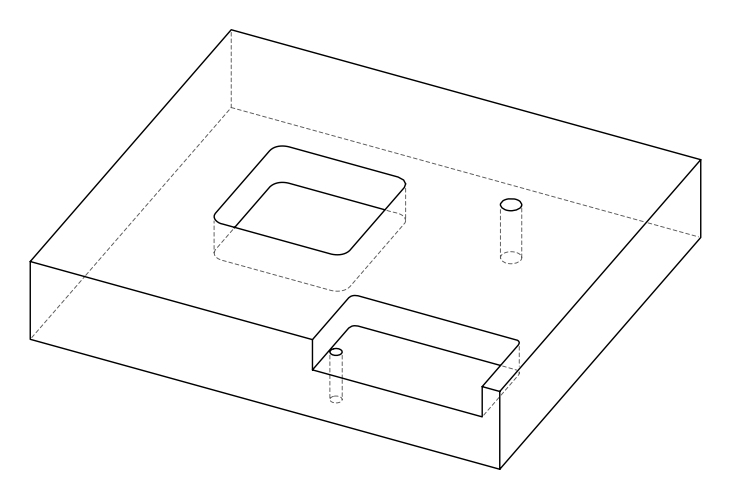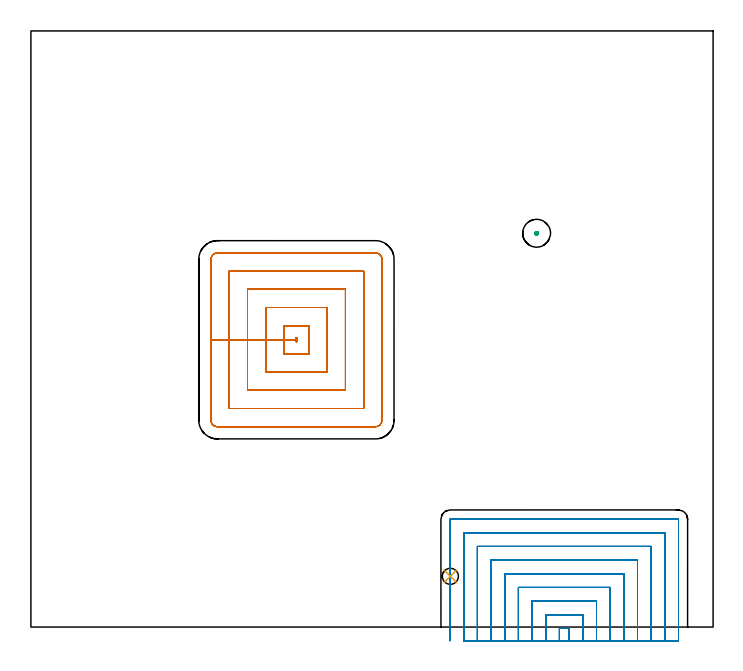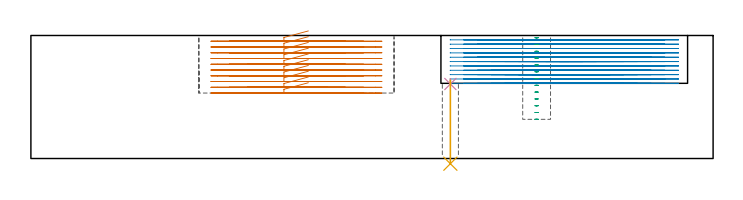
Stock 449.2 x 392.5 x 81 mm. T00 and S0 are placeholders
(PLAN: 5 operations, 4 tool changes, 91.4 min)
(1 MILL_RECTANGULAR_POCKET | POCKET_RECTANGULAR_STRAIGHT | NXT0201_012 | Follow Part, ap 4, ae 75% | 28.75 min | 630806 mm3)
(2 MILL_SLOT | SLOT_PARTIAL_RECTANGULAR | NXT0201_011 | Follow Part, ap 3, ae 75% | 61.85 min | 393924 mm3)
(3 MILL_BLIND_HOLE_FROM_SOLID_MATERIAL | STEP1POCKET | NXT0201_012 | Spiral | 0.58 min | 14550 mm3)
(4 SPOT_DRILL | STEP1HOLE | NXT0321_9005460120000 | 0.04 min | 21 mm3)
(5 DRILL_THROUGH_HOLE_INTO_CENTER | STEP1HOLE | NXT0301_077 | 0.23 min | 4334 mm3)
(TOOL NXT0201_012 | ENDMILL 16mm [2P460-1600-NA 1630] | D16 FL38 Z6)
(TOOL NXT0201_011 | ENDMILL 12mm [2P460-1200-NA 1630] | D12 FL38 Z6)
(TOOL NXT0321_9005460120000 | NC Spot Drill, 142deg, 12mm, Carbide, Uncoated | D12 PA142 FL30 Z2)
(TOOL NXT0301_077 | Carbide Drill 10.6mm [860.1-1060-053A1-MM 2214] | D10.6 PA140 FL71 Z2)
(OP 1 MILL_RECTANGULAR_POCKET)
G17 G21 G94 G90
T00 M6
G54
G17 G0 G90 X182.691 Y198.4 S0 M3
G43 Z91. H1
Z84.
G94 G1 X166.6 Z79.688 F250.
Y189.15 Z77.21
X174.6
Y187.9 F500.
X175.1
Y190.4
X174.6
Y189.15
X166.6
Y179.9
X183.1
Y198.4
X166.6
Y189.15
X154.6
Y167.9
X195.1
Y210.4
X154.6
Y189.15
X142.6
Y155.9
X207.1
Y222.4
X142.6
Y189.15
X130.6
Y143.9
X219.1
Y234.4
X130.6
Y189.15
X118.6
Y136.1
G3 X122.8 Y131.9 R4.2
G1 X226.9
G3 X231.1 Y136.1 R4.2
G1 Y242.2
G3 X226.9 Y246.4 R4.2
G1 X122.8
G3 X118.6 Y242.2 R4.2
G1 Y189.15
Y188.15
G0 X182.691 Y198.4 Z80.21
G1 X166.6 Z75.898 F250.
Y189.15 Z73.42
X174.6
Y187.9 F500.
X175.1
Y190.4
X174.6
Y189.15
X166.6
Y179.9
X183.1
Y198.4
X166.6
Y189.15
X154.6
Y167.9
X195.1
Y210.4
X154.6
Y189.15
X142.6
Y155.9
X207.1
Y222.4
X142.6
Y189.15
X130.6
Y143.9
X219.1
Y234.4
X130.6
Y189.15
X118.6
Y136.1
G3 X122.8 Y131.9 R4.2
G1 X226.9
G3 X231.1 Y136.1 R4.2
G1 Y242.2
G3 X226.9 Y246.4 R4.2
G1 X122.8
G3 X118.6 Y242.2 R4.2
G1 Y189.15
Y188.15
G0 X182.691 Y198.4 Z76.42
G1 X166.6 Z72.108 F250.
Y189.15 Z69.63
X174.6
Y187.9 F500.
X175.1
Y190.4
X174.6
Y189.15
X166.6
Y179.9
X183.1
Y198.4
X166.6
Y189.15
X154.6
Y167.9
X195.1
Y210.4
X154.6
Y189.15
X142.6
Y155.9
X207.1
Y222.4
X142.6
Y189.15
X130.6
Y143.9
X219.1
Y234.4
X130.6
Y189.15
X118.6
Y136.1
G3 X122.8 Y131.9 R4.2
G1 X226.9
G3 X231.1 Y136.1 R4.2
G1 Y242.2
G3 X226.9 Y246.4 R4.2
G1 X122.8
G3 X118.6 Y242.2 R4.2
G1 Y189.15
Y188.15
G0 X182.691 Y198.4 Z72.63
G1 X166.6 Z68.318 F250.
Y189.15 Z65.84
X174.6
Y187.9 F500.
X175.1
Y190.4
X174.6
Y189.15
X166.6
Y179.9
X183.1
Y198.4
X166.6
Y189.15
X154.6
Y167.9
X195.1
Y210.4
X154.6
Y189.15
X142.6
Y155.9
X207.1
Y222.4
X142.6
Y189.15
X130.6
Y143.9
X219.1
Y234.4
X130.6
Y189.15
X118.6
Y136.1
G3 X122.8 Y131.9 R4.2
G1 X226.9
G3 X231.1 Y136.1 R4.2
G1 Y242.2
G3 X226.9 Y246.4 R4.2
G1 X122.8
G3 X118.6 Y242.2 R4.2
G1 Y189.15
Y188.15
G0 X182.691 Y198.4 Z68.84
G1 X166.6 Z64.528 F250.
Y189.15 Z62.05
X174.6
Y187.9 F500.
X175.1
Y190.4
X174.6
Y189.15
X166.6
Y179.9
X183.1
Y198.4
X166.6
Y189.15
X154.6
Y167.9
X195.1
Y210.4
X154.6
Y189.15
X142.6
Y155.9
X207.1
Y222.4
X142.6
Y189.15
X130.6
Y143.9
X219.1
Y234.4
X130.6
Y189.15
X118.6
Y136.1
G3 X122.8 Y131.9 R4.2
G1 X226.9
G3 X231.1 Y136.1 R4.2
G1 Y242.2
G3 X226.9 Y246.4 R4.2
G1 X122.8
G3 X118.6 Y242.2 R4.2
G1 Y189.15
Y188.15
G0 X182.691 Y198.4 Z65.05
G1 X166.6 Z60.738 F250.
Y189.15 Z58.26
X174.6
Y187.9 F500.
X175.1
Y190.4
X174.6
Y189.15
X166.6
Y179.9
X183.1
Y198.4
X166.6
Y189.15
X154.6
Y167.9
X195.1
Y210.4
X154.6
Y189.15
X142.6
Y155.9
X207.1
Y222.4
X142.6
Y189.15
X130.6
Y143.9
X219.1
Y234.4
X130.6
Y189.15
X118.6
Y136.1
G3 X122.8 Y131.9 R4.2
G1 X226.9
G3 X231.1 Y136.1 R4.2
G1 Y242.2
G3 X226.9 Y246.4 R4.2
G1 X122.8
G3 X118.6 Y242.2 R4.2
G1 Y189.15
Y188.15
G0 X182.691 Y198.4 Z61.26
G1 X166.6 Z56.949 F250.
Y189.15 Z54.47
X174.6
Y187.9 F500.
X175.1
Y190.4
X174.6
Y189.15
X166.6
Y179.9
X183.1
Y198.4
X166.6
Y189.15
X154.6
Y167.9
X195.1
Y210.4
X154.6
Y189.15
X142.6
Y155.9
X207.1
Y222.4
X142.6
Y189.15
X130.6
Y143.9
X219.1
Y234.4
X130.6
Y189.15
X118.6
Y136.1
G3 X122.8 Y131.9 R4.2
G1 X226.9
G3 X231.1 Y136.1 R4.2
G1 Y242.2
G3 X226.9 Y246.4 R4.2
G1 X122.8
G3 X118.6 Y242.2 R4.2
G1 Y189.15
Y188.15
G0 X182.691 Y198.4 Z57.47
G1 X166.6 Z53.159 F250.
Y189.15 Z50.68
X174.6
Y187.9 F500.
X175.1
Y190.4
X174.6
Y189.15
X166.6
Y179.9
X183.1
Y198.4
X166.6
Y189.15
X154.6
Y167.9
X195.1
Y210.4
X154.6
Y189.15
X142.6
Y155.9
X207.1
Y222.4
X142.6
Y189.15
X130.6
Y143.9
X219.1
Y234.4
X130.6
Y189.15
X118.6
Y136.1
G3 X122.8 Y131.9 R4.2
G1 X226.9
G3 X231.1 Y136.1 R4.2
G1 Y242.2
G3 X226.9 Y246.4 R4.2
G1 X122.8
G3 X118.6 Y242.2 R4.2
G1 Y189.15
Y188.15
G0 X182.691 Y198.4 Z53.68
G1 X166.6 Z49.369 F250.
Y189.15 Z46.89
X174.6
Y187.9 F500.
X175.1
Y190.4
X174.6
Y189.15
X166.6
Y179.9
X183.1
Y198.4
X166.6
Y189.15
X154.6
Y167.9
X195.1
Y210.4
X154.6
Y189.15
X142.6
Y155.9
X207.1
Y222.4
X142.6
Y189.15
X130.6
Y143.9
X219.1
Y234.4
X130.6
Y189.15
X118.6
Y136.1
G3 X122.8 Y131.9 R4.2
G1 X226.9
G3 X231.1 Y136.1 R4.2
G1 Y242.2
G3 X226.9 Y246.4 R4.2
G1 X122.8
G3 X118.6 Y242.2 R4.2
G1 Y189.15
Y188.15
G0 X182.691 Y198.4 Z49.89
G1 X166.6 Z45.579 F250.
Y189.15 Z43.1
X174.6
Y187.9 F500.
X175.1
Y190.4
X174.6
Y189.15
X166.6
Y179.9
X183.1
Y198.4
X166.6
Y189.15
X154.6
Y167.9
X195.1
Y210.4
X154.6
Y189.15
X142.6
Y155.9
X207.1
Y222.4
X142.6
Y189.15
X130.6
Y143.9
X219.1
Y234.4
X130.6
Y189.15
X118.6
Y136.1
G3 X122.8 Y131.9 R4.2
G1 X226.9
G3 X231.1 Y136.1 R4.2
G1 Y242.2
G3 X226.9 Y246.4 R4.2
G1 X122.8
G3 X118.6 Y242.2 R4.2
G1 Y189.15
Y188.15
G0 Z91.
M5
M2
(OP 2 MILL_SLOT)
G17 G21 G94 G90
T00 M6
G54
G17 G0 G90 X354.4 Y-9. S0 M3
G43 Z91. H1
Z78.136
G94 G1 Y-6. F250.
Y-0.9 F500.
X348.
Y-6.
Y-9. F250.
X363.4
Y-6.
Y8.1 F500.
X339.
Y-6.
Y-9. F250.
X372.4
Y-6.
Y17.1 F500.
X330.
Y-6.
Y-9. F250.
X381.4
Y-6.
Y26.1 F500.
X321.
Y-6.
Y-9. F250.
X390.4
Y-6.
Y35.1 F500.
X312.
Y-6.
Y-9. F250.
X399.4
Y-6.
Y44.1 F500.
X303.
Y-6.
Y-9. F250.
X408.4
Y-6.
Y53.1 F500.
X294.
Y-6.
Y-9. F250.
X417.4
Y-6.
Y62.1 F500.
X285.
Y-6.
Y-9. F250.
X426.4
Y-6.
Y70.9 F500.
G3 X426.2 Y71.1 R0.2
G1 X276.2
G3 X276. Y70.9 R0.2
G1 Y-6.
Y-9. F250.
G0 X354.4 Z75.273
G1 Y-6.
Y-0.9 F500.
X348.
Y-6.
Y-9. F250.
X363.4
Y-6.
Y8.1 F500.
X339.
Y-6.
Y-9. F250.
X372.4
Y-6.
Y17.1 F500.
X330.
Y-6.
Y-9. F250.
X381.4
Y-6.
Y26.1 F500.
X321.
Y-6.
Y-9. F250.
X390.4
Y-6.
Y35.1 F500.
X312.
Y-6.
Y-9. F250.
X399.4
Y-6.
Y44.1 F500.
X303.
Y-6.
Y-9. F250.
X408.4
Y-6.
Y53.1 F500.
X294.
Y-6.
Y-9. F250.
X417.4
Y-6.
Y62.1 F500.
X285.
Y-6.
Y-9. F250.
X426.4
Y-6.
Y70.9 F500.
G3 X426.2 Y71.1 R0.2
G1 X276.2
G3 X276. Y70.9 R0.2
G1 Y-6.
Y-9. F250.
G0 X354.4 Z72.409
G1 Y-6.
Y-0.9 F500.
X348.
Y-6.
Y-9. F250.
X363.4
Y-6.
Y8.1 F500.
X339.
Y-6.
Y-9. F250.
X372.4
Y-6.
Y17.1 F500.
X330.
Y-6.
Y-9. F250.
X381.4
Y-6.
Y26.1 F500.
X321.
Y-6.
Y-9. F250.
X390.4
Y-6.
Y35.1 F500.
X312.
Y-6.
Y-9. F250.
X399.4
Y-6.
Y44.1 F500.
X303.
Y-6.
Y-9. F250.
X408.4
Y-6.
Y53.1 F500.
X294.
Y-6.
Y-9. F250.
X417.4
Y-6.
Y62.1 F500.
X285.
Y-6.
Y-9. F250.
X426.4
Y-6.
Y70.9 F500.
G3 X426.2 Y71.1 R0.2
G1 X276.2
G3 X276. Y70.9 R0.2
G1 Y-6.
Y-9. F250.
G0 X354.4 Z69.545
G1 Y-6.
Y-0.9 F500.
X348.
Y-6.
Y-9. F250.
X363.4
Y-6.
Y8.1 F500.
X339.
Y-6.
Y-9. F250.
X372.4
Y-6.
Y17.1 F500.
X330.
Y-6.
Y-9. F250.
X381.4
Y-6.
Y26.1 F500.
X321.
Y-6.
Y-9. F250.
X390.4
Y-6.
Y35.1 F500.
X312.
Y-6.
Y-9. F250.
X399.4
Y-6.
Y44.1 F500.
X303.
Y-6.
Y-9. F250.
X408.4
Y-6.
Y53.1 F500.
X294.
Y-6.
Y-9. F250.
X417.4
Y-6.
Y62.1 F500.
X285.
Y-6.
Y-9. F250.
X426.4
Y-6.
Y70.9 F500.
G3 X426.2 Y71.1 R0.2
G1 X276.2
G3 X276. Y70.9 R0.2
G1 Y-6.
Y-9. F250.
G0 X354.4 Z66.682
G1 Y-6.
Y-0.9 F500.
X348.
Y-6.
Y-9. F250.
X363.4
Y-6.
Y8.1 F500.
X339.
Y-6.
Y-9. F250.
X372.4
Y-6.
Y17.1 F500.
X330.
Y-6.
Y-9. F250.
X381.4
Y-6.
Y26.1 F500.
X321.
Y-6.
Y-9. F250.
X390.4
Y-6.
Y35.1 F500.
X312.
Y-6.
Y-9. F250.
X399.4
Y-6.
Y44.1 F500.
X303.
Y-6.
Y-9. F250.
X408.4
Y-6.
Y53.1 F500.
X294.
Y-6.
Y-9. F250.
X417.4
Y-6.
Y62.1 F500.
X285.
Y-6.
Y-9. F250.
X426.4
Y-6.
Y70.9 F500.
G3 X426.2 Y71.1 R0.2
G1 X276.2
G3 X276. Y70.9 R0.2
G1 Y-6.
Y-9. F250.
G0 X354.4 Z63.818
G1 Y-6.
Y-0.9 F500.
X348.
Y-6.
Y-9. F250.
X363.4
Y-6.
Y8.1 F500.
X339.
Y-6.
Y-9. F250.
X372.4
Y-6.
Y17.1 F500.
X330.
Y-6.
Y-9. F250.
X381.4
Y-6.
Y26.1 F500.
X321.
Y-6.
Y-9. F250.
X390.4
Y-6.
Y35.1 F500.
X312.
Y-6.
Y-9. F250.
X399.4
Y-6.
Y44.1 F500.
X303.
Y-6.
Y-9. F250.
X408.4
Y-6.
Y53.1 F500.
X294.
Y-6.
Y-9. F250.
X417.4
Y-6.
Y62.1 F500.
X285.
Y-6.
Y-9. F250.
X426.4
Y-6.
Y70.9 F500.
G3 X426.2 Y71.1 R0.2
G1 X276.2
G3 X276. Y70.9 R0.2
G1 Y-6.
Y-9. F250.
G0 X354.4 Z60.955
G1 Y-6.
Y-0.9 F500.
X348.
Y-6.
Y-9. F250.
X363.4
Y-6.
Y8.1 F500.
X339.
Y-6.
Y-9. F250.
X372.4
Y-6.
Y17.1 F500.
X330.
Y-6.
Y-9. F250.
X381.4
Y-6.
Y26.1 F500.
X321.
Y-6.
Y-9. F250.
X390.4
Y-6.
Y35.1 F500.
X312.
Y-6.
Y-9. F250.
X399.4
Y-6.
Y44.1 F500.
X303.
Y-6.
Y-9. F250.
X408.4
Y-6.
Y53.1 F500.
X294.
Y-6.
Y-9. F250.
X417.4
Y-6.
Y62.1 F500.
X285.
Y-6.
Y-9. F250.
X426.4
Y-6.
Y70.9 F500.
G3 X426.2 Y71.1 R0.2
G1 X276.2
G3 X276. Y70.9 R0.2
G1 Y-6.
Y-9. F250.
G0 X354.4 Z58.091
G1 Y-6.
Y-0.9 F500.
X348.
Y-6.
Y-9. F250.
X363.4
Y-6.
Y8.1 F500.
X339.
Y-6.
Y-9. F250.
X372.4
Y-6.
Y17.1 F500.
X330.
Y-6.
Y-9. F250.
X381.4
Y-6.
Y26.1 F500.
X321.
Y-6.
Y-9. F250.
X390.4
Y-6.
Y35.1 F500.
X312.
Y-6.
Y-9. F250.
X399.4
Y-6.
Y44.1 F500.
X303.
Y-6.
Y-9. F250.
X408.4
Y-6.
Y53.1 F500.
X294.
Y-6.
Y-9. F250.
X417.4
Y-6.
Y62.1 F500.
X285.
Y-6.
Y-9. F250.
X426.4
Y-6.
Y70.9 F500.
G3 X426.2 Y71.1 R0.2
G1 X276.2
G3 X276. Y70.9 R0.2
G1 Y-6.
Y-9. F250.
G0 X354.4 Z55.227
G1 Y-6.
Y-0.9 F500.
X348.
Y-6.
Y-9. F250.
X363.4
Y-6.
Y8.1 F500.
X339.
Y-6.
Y-9. F250.
X372.4
Y-6.
Y17.1 F500.
X330.
Y-6.
Y-9. F250.
X381.4
Y-6.
Y26.1 F500.
X321.
Y-6.
Y-9. F250.
X390.4
Y-6.
Y35.1 F500.
X312.
Y-6.
Y-9. F250.
X399.4
Y-6.
Y44.1 F500.
X303.
Y-6.
Y-9. F250.
X408.4
Y-6.
Y53.1 F500.
X294.
Y-6.
Y-9. F250.
X417.4
Y-6.
Y62.1 F500.
X285.
Y-6.
Y-9. F250.
X426.4
Y-6.
Y70.9 F500.
G3 X426.2 Y71.1 R0.2
G1 X276.2
G3 X276. Y70.9 R0.2
G1 Y-6.
Y-9. F250.
G0 X354.4 Z52.364
G1 Y-6.
Y-0.9 F500.
X348.
Y-6.
Y-9. F250.
X363.4
Y-6.
Y8.1 F500.
X339.
Y-6.
Y-9. F250.
X372.4
Y-6.
Y17.1 F500.
X330.
Y-6.
Y-9. F250.
X381.4
Y-6.
Y26.1 F500.
X321.
Y-6.
Y-9. F250.
X390.4
Y-6.
Y35.1 F500.
X312.
Y-6.
Y-9. F250.
X399.4
Y-6.
Y44.1 F500.
X303.
Y-6.
Y-9. F250.
X408.4
Y-6.
Y53.1 F500.
X294.
Y-6.
Y-9. F250.
X417.4
Y-6.
Y62.1 F500.
X285.
Y-6.
Y-9. F250.
X426.4
Y-6.
Y70.9 F500.
G3 X426.2 Y71.1 R0.2
G1 X276.2
G3 X276. Y70.9 R0.2
G1 Y-6.
Y-9. F250.
G0 X354.4 Z49.5
G1 Y-6.
Y-0.9 F500.
X348.
Y-6.
Y-9. F250.
X363.4
Y-6.
Y8.1 F500.
X339.
Y-6.
Y-9. F250.
X372.4
Y-6.
Y17.1 F500.
X330.
Y-6.
Y-9. F250.
X381.4
Y-6.
Y26.1 F500.
X321.
Y-6.
Y-9. F250.
X390.4
Y-6.
Y35.1 F500.
X312.
Y-6.
Y-9. F250.
X399.4
Y-6.
Y44.1 F500.
X303.
Y-6.
Y-9. F250.
X408.4
Y-6.
Y53.1 F500.
X294.
Y-6.
Y-9. F250.
X417.4
Y-6.
Y62.1 F500.
X285.
Y-6.
Y-9. F250.
X426.4
Y-6.
Y70.9 F500.
G3 X426.2 Y71.1 R0.2
G1 X276.2
G3 X276. Y70.9 R0.2
G1 Y-6.
Y-9. F250.
G0 Z91.
M5
M2
(OP 3 MILL_BLIND_HOLE_FROM_SOLID_MATERIAL)
G17 G21 G94 G90
T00 M6
G54
G17 G0 G90 X333. Y259.3 S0 M3
G43 Z91. H1
Z79.523
G94 G3 X333.575 Y259.875 R0.575 F250.
X333. Y260.45 R0.575
X331.85 Y259.3 R1.15
X333. Y260.45 R-1.15
X332.425 Y259.875 R0.575
X333. Y259.3 R0.575
G0 Z75.046
G3 X333.575 Y259.875 R0.575
X333. Y260.45 R0.575
X331.85 Y259.3 R1.15
X333. Y260.45 R-1.15
X332.425 Y259.875 R0.575
X333. Y259.3 R0.575
G0 Z70.569
G3 X333.575 Y259.875 R0.575
X333. Y260.45 R0.575
X331.85 Y259.3 R1.15
X333. Y260.45 R-1.15
X332.425 Y259.875 R0.575
X333. Y259.3 R0.575
G0 Z66.092
G3 X333.575 Y259.875 R0.575
X333. Y260.45 R0.575
X331.85 Y259.3 R1.15
X333. Y260.45 R-1.15
X332.425 Y259.875 R0.575
X333. Y259.3 R0.575
G0 Z61.615
G3 X333.575 Y259.875 R0.575
X333. Y260.45 R0.575
X331.85 Y259.3 R1.15
X333. Y260.45 R-1.15
X332.425 Y259.875 R0.575
X333. Y259.3 R0.575
G0 Z57.138
G3 X333.575 Y259.875 R0.575
X333. Y260.45 R0.575
X331.85 Y259.3 R1.15
X333. Y260.45 R-1.15
X332.425 Y259.875 R0.575
X333. Y259.3 R0.575
G0 Z52.662
G3 X333.575 Y259.875 R0.575
X333. Y260.45 R0.575
X331.85 Y259.3 R1.15
X333. Y260.45 R-1.15
X332.425 Y259.875 R0.575
X333. Y259.3 R0.575
G0 Z48.185
G3 X333.575 Y259.875 R0.575
X333. Y260.45 R0.575
X331.85 Y259.3 R1.15
X333. Y260.45 R-1.15
X332.425 Y259.875 R0.575
X333. Y259.3 R0.575
G0 Z43.708
G3 X333.575 Y259.875 R0.575
X333. Y260.45 R0.575
X331.85 Y259.3 R1.15
X333. Y260.45 R-1.15
X332.425 Y259.875 R0.575
X333. Y259.3 R0.575
G0 Z39.231
G3 X333.575 Y259.875 R0.575
X333. Y260.45 R0.575
X331.85 Y259.3 R1.15
X333. Y260.45 R-1.15
X332.425 Y259.875 R0.575
X333. Y259.3 R0.575
G0 Z34.754
G3 X333.575 Y259.875 R0.575
X333. Y260.45 R0.575
X331.85 Y259.3 R1.15
X333. Y260.45 R-1.15
X332.425 Y259.875 R0.575
X333. Y259.3 R0.575
G0 Z30.277
G3 X333.575 Y259.875 R0.575
X333. Y260.45 R0.575
X331.85 Y259.3 R1.15
X333. Y260.45 R-1.15
X332.425 Y259.875 R0.575
X333. Y259.3 R0.575
G0 Z25.8
G3 X333.575 Y259.875 R0.575
X333. Y260.45 R0.575
X331.85 Y259.3 R1.15
X333. Y260.45 R-1.15
X332.425 Y259.875 R0.575
X333. Y259.3 R0.575
G0 Z91.
M5
M2
(OP 4 SPOT_DRILL)
G17 G21 G94 G90
T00 M6
G54
G17 G0 G90 X276.2 Y33.4 S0 M3
G43 Z91. H0
G94 G81 G98 Z49.044 F250. R52.5
G80
M5
M2
(OP 5 DRILL_THROUGH_HOLE_INTO_CENTER)
G17 G21 G94 G90
T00 M6
G54
G17 G0 G90 X276.2 Y33.4 S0 M3
G43 Z91. H1
G94 G73 G98 Z-3.429 F250. Q10.586 R51.5
G80
M5
M2
